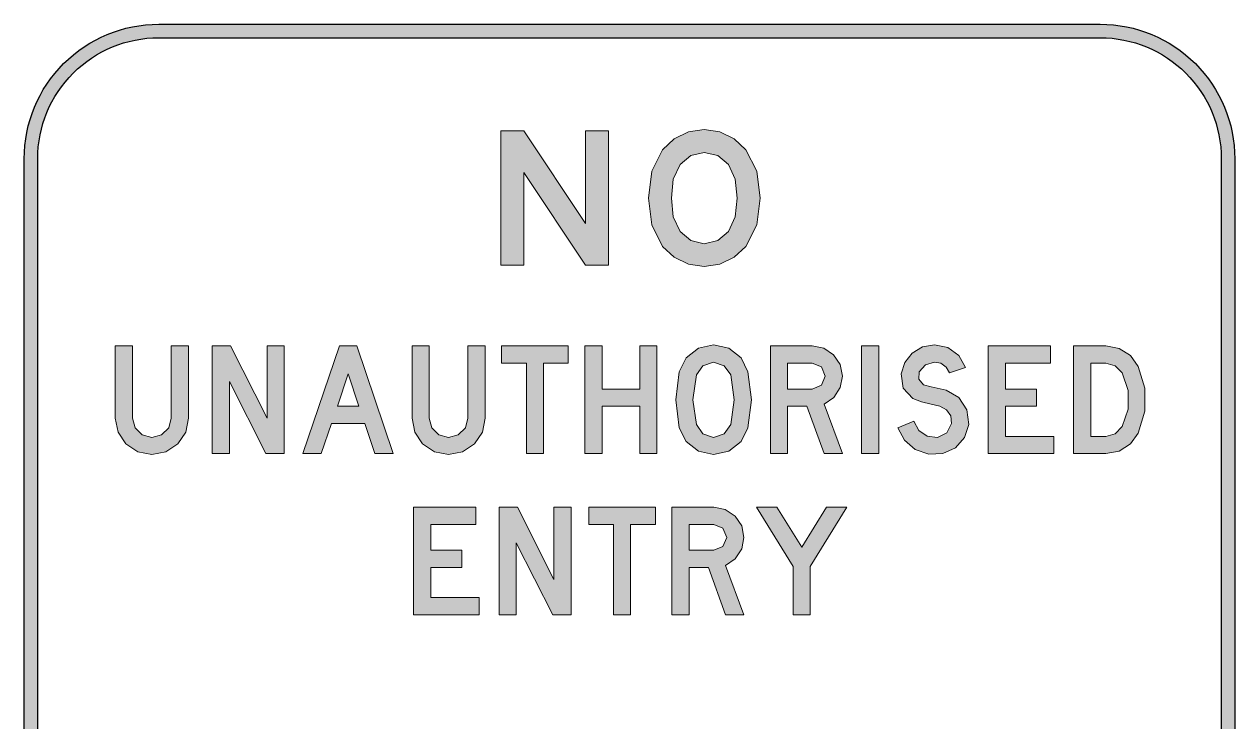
# Model space of a CAD drawing. Extents: x 148 to 238, y 143 to 253.
# Drawn here: x 147.8 to 237.8, y 200.7 to 252.6 of the extents above; entities that cross this region are included whole.
import ezdxf

# ---------------------------------------------------------------- set-up
doc = ezdxf.new("R2010")
doc.units = 0
doc.header["$LTSCALE"] = 10
doc.layers.add('L25', color=1, linetype='CONTINUOUS')

msp = doc.modelspace()

# ---------------------------------------------------------------- hatches: boundary and pattern name
at = {"layer": 'L25'}
h = msp.add_hatch(color=256, dxfattribs=at)
edge = h.paths.add_edge_path(flags=16)
edge.add_line((148.825, 172.581), (148.825, 242.581))
edge.add_arc((157.825, 242.581), 9, 90, 180, ccw=False)
edge.add_line((157.825, 251.581), (227.825, 251.581))
edge.add_arc((227.825, 242.581), 9, 0, 90, ccw=False)
edge.add_line((236.825, 242.581), (236.825, 172.581))
edge.add_arc((227.825, 172.581), 9, -90, 0, ccw=False)
edge.add_line((227.825, 163.581), (157.825, 163.581))
edge.add_arc((157.825, 172.581), 9, 180, 270, ccw=False)
edge = h.paths.add_edge_path()
edge.add_line((147.825, 172.581), (147.825, 242.581))
edge.add_arc((157.825, 242.581), 10, 90, 180, ccw=False)
edge.add_line((157.825, 252.581), (227.825, 252.581))
edge.add_arc((227.825, 242.581), 10, 0, 90, ccw=False)
edge.add_line((237.825, 242.581), (237.825, 172.581))
edge.add_arc((227.825, 172.581), 10, -90, 0, ccw=False)
edge.add_line((227.825, 162.581), (157.825, 162.581))
edge.add_arc((157.825, 172.581), 10, 180, 270, ccw=False)
h = msp.add_hatch(color=256, dxfattribs=at)
h.paths.add_polyline_path([(196.582, 242.152), (196.083, 241.053), (195.942, 239.656), (196.083, 238.254), (196.582, 237.155), (197.374, 236.489), (198.382, 236.252), (199.386, 236.489), (200.182, 237.155), (200.681, 238.254), (200.823, 239.656), (200.681, 241.053), (200.182, 242.152), (199.386, 242.817), (198.382, 243.054), (197.374, 242.817)], flags=16)
h.paths.add_polyline_path([(195.281, 243.251), (194.484, 241.653), (194.232, 239.656), (194.484, 237.654), (195.281, 236.056), (196.148, 235.254), (197.212, 234.74), (198.382, 234.563), (199.547, 234.74), (200.616, 235.254), (201.478, 236.056), (202.28, 237.654), (202.532, 239.656), (202.28, 241.653), (201.478, 243.251), (200.616, 244.058), (199.552, 244.577), (198.382, 244.754), (197.212, 244.577), (196.148, 244.058)])
h.paths.add_polyline_path([(183.26, 244.653), (184.96, 244.653), (189.558, 237.755), (189.558, 244.653), (191.257, 244.653), (191.257, 234.654), (189.558, 234.654), (184.96, 241.552), (184.96, 234.654), (183.26, 234.654)])
h = msp.add_hatch(color=256, dxfattribs=at)
h.paths.add_polyline_path([(228.248, 228.654), (229.221, 228.472), (230.063, 227.938), (230.648, 227.136), (231.147, 225.507), (231.147, 223.803), (230.648, 222.174), (230.063, 221.373), (229.221, 220.838), (228.248, 220.657), (225.847, 220.657), (225.847, 228.654)])
h.paths.add_polyline_path([(228.248, 227.373), (228.943, 227.181), (229.448, 226.652), (229.891, 225.346), (229.891, 223.964), (229.448, 222.653), (228.943, 222.129), (228.248, 221.932), (227.128, 221.932), (227.128, 227.373)], flags=16)
h.paths.add_polyline_path([(215.889, 224.176), (216.388, 223.914), (216.711, 223.455), (216.771, 222.895), (216.428, 222.199), (215.733, 221.857), (214.966, 221.937), (214.331, 222.371), (213.973, 223.057), (212.773, 222.573), (213.272, 221.64), (214.074, 220.954), (215.072, 220.606), (216.131, 220.657), (217.059, 221.08), (217.739, 221.841), (218.052, 222.815), (217.911, 223.899), (217.311, 224.816), (216.373, 225.376), (215.254, 225.613), (214.694, 225.774), (214.326, 226.183), (214.371, 226.732), (214.84, 227.242), (215.491, 227.454), (215.975, 227.373), (216.378, 227.085), (216.61, 226.652), (217.81, 227.055), (217.321, 227.953), (216.494, 228.548), (215.491, 228.734), (214.613, 228.578), (213.842, 228.124), (213.287, 227.423), (213.015, 226.576), (213.176, 225.522), (213.892, 224.736), (214.533, 224.494), (215.254, 224.332)])
h.paths.add_polyline_path([(206.414, 228.654), (207.272, 228.487), (208.003, 228.003), (208.487, 227.272), (208.653, 226.415), (208.487, 225.558), (208.013, 224.832), (207.292, 224.332), (208.653, 220.657), (207.292, 220.657), (206.016, 224.176), (204.574, 224.176), (204.574, 220.657), (203.298, 220.657), (203.298, 228.654)])
h.paths.add_polyline_path([(206.414, 227.373), (207.095, 227.096), (207.373, 226.415), (207.095, 225.734), (206.414, 225.452), (204.574, 225.452), (204.574, 227.373)], flags=16)
h.paths.add_polyline_path([(199.078, 228.734), (197.948, 228.482), (197.036, 227.771), (196.516, 226.732), (196.259, 224.655), (196.516, 222.573), (197.036, 221.539), (197.948, 220.823), (199.078, 220.576), (200.207, 220.823), (201.12, 221.539), (201.634, 222.573), (201.897, 224.655), (201.634, 226.732), (201.12, 227.771), (200.207, 228.482)])
h.paths.add_polyline_path([(199.078, 227.454), (198.281, 227.186), (197.797, 226.495), (197.54, 224.655), (197.797, 222.815), (198.281, 222.124), (199.078, 221.857), (199.875, 222.124), (200.359, 222.815), (200.616, 224.655), (200.359, 226.495), (199.875, 227.186)], flags=16)
h.paths.add_polyline_path([(182.09, 223.294), (181.889, 222.25), (181.299, 221.367), (180.416, 220.778), (179.373, 220.576), (178.329, 220.778), (177.447, 221.367), (176.857, 222.25), (176.655, 223.294), (176.655, 228.654), (177.936, 228.654), (177.936, 223.294), (178.122, 222.573), (178.652, 222.043), (179.373, 221.857), (180.094, 222.043), (180.623, 222.573), (180.81, 223.294), (180.81, 228.654), (182.09, 228.654)])
h.paths.add_polyline_path([(157.313, 220.576), (156.269, 220.778), (155.387, 221.367), (154.797, 222.25), (154.595, 223.294), (154.595, 228.654), (155.871, 228.654), (155.871, 223.294), (156.062, 222.573), (156.592, 222.043), (157.313, 221.857), (158.034, 222.043), (158.563, 222.573), (158.75, 223.294), (158.75, 228.654), (160.03, 228.654), (160.03, 223.294), (159.829, 222.25), (159.239, 221.367), (158.356, 220.778)])
h.paths.add_polyline_path([(189.503, 228.654), (190.783, 228.654), (190.783, 225.452), (193.582, 225.452), (193.582, 228.654), (194.858, 228.654), (194.858, 220.657), (193.582, 220.657), (193.582, 224.176), (190.783, 224.176), (190.783, 220.657), (189.503, 220.657)])
h.paths.add_polyline_path([(183.316, 228.654), (183.316, 227.373), (185.156, 227.373), (185.156, 220.657), (186.437, 220.657), (186.437, 227.373), (188.277, 227.373), (188.277, 228.654)])
h.paths.add_polyline_path([(172.702, 224.176), (171.103, 224.176), (171.905, 226.576)], flags=16)
h.paths.add_polyline_path([(168.547, 220.657), (171.265, 228.654), (172.545, 228.654), (175.263, 220.657), (173.902, 220.657), (173.145, 222.895), (170.665, 222.895), (169.903, 220.657)])
h.paths.add_polyline_path([(161.795, 228.654), (163.157, 228.654), (165.874, 223.294), (165.874, 228.654), (167.155, 228.654), (167.155, 220.657), (165.794, 220.657), (163.076, 226.016), (163.076, 220.657), (161.795, 220.657)])
h.paths.add_polyline_path([(219.494, 228.654), (224.133, 228.654), (224.133, 227.373), (220.775, 227.373), (220.775, 225.452), (223.089, 225.452), (223.089, 224.176), (220.775, 224.176), (220.775, 221.932), (224.37, 221.932), (224.37, 220.657), (219.494, 220.657)])
h.paths.add_polyline_path([(210.075, 228.654), (211.351, 228.654), (211.351, 220.657), (210.075, 220.657)])
h = msp.add_hatch(color=256, dxfattribs=at)
h.paths.add_polyline_path([(199.093, 216.653), (199.95, 216.487), (200.681, 216.002), (201.165, 215.271), (201.332, 214.414), (201.165, 213.557), (200.691, 212.831), (199.97, 212.337), (201.332, 208.656), (199.97, 208.656), (198.695, 212.175), (197.253, 212.175), (197.253, 208.656), (195.977, 208.656), (195.977, 216.653)])
h.paths.add_polyline_path([(199.093, 215.372), (199.774, 215.095), (200.051, 214.414), (199.774, 213.733), (199.093, 213.456), (197.253, 213.456), (197.253, 215.372)], flags=16)
h.paths.add_polyline_path([(202.27, 216.653), (203.787, 216.653), (205.628, 213.693), (207.468, 216.653), (208.986, 216.653), (206.268, 212.256), (206.268, 208.656), (204.988, 208.656), (204.988, 212.256)])
h.paths.add_polyline_path([(189.79, 216.653), (189.79, 215.372), (191.63, 215.372), (191.63, 208.656), (192.911, 208.656), (192.911, 215.372), (194.747, 215.372), (194.747, 216.653)])
h.paths.add_polyline_path([(183.129, 216.653), (184.486, 216.653), (187.203, 211.293), (187.203, 216.653), (188.484, 216.653), (188.484, 208.656), (187.123, 208.656), (184.405, 214.016), (184.405, 208.656), (183.129, 208.656)])
h.paths.add_polyline_path([(176.771, 216.653), (181.41, 216.653), (181.41, 215.372), (178.052, 215.372), (178.052, 213.456), (180.371, 213.456), (180.371, 212.175), (178.052, 212.175), (178.052, 209.937), (181.652, 209.937), (181.652, 208.656), (176.771, 208.656)])

# ---------------------------------------------------------------- linework, layer by layer
for points in [[(147.825, 172.581), (147.825, 242.581, -0.414214), (157.825, 252.581), (227.825, 252.581, -0.414214), (237.825, 242.581), (237.825, 172.581, -0.414214), (227.825, 162.581), (157.825, 162.581, -0.414214)], [(148.825, 172.581), (148.825, 242.581, -0.414214), (157.825, 251.581), (227.825, 251.581, -0.414214), (236.825, 242.581), (236.825, 172.581, -0.414214), (227.825, 163.581), (157.825, 163.581, -0.414214)]]:
    msp.add_lwpolyline(points, format="xyb", close=True, dxfattribs=at)
at = {"layer": 'L25', "lineweight": 0}
for points in [[(183.26, 244.653), (184.96, 244.653), (189.558, 237.755), (189.558, 244.653), (191.257, 244.653), (191.257, 234.654), (189.558, 234.654), (184.96, 241.552), (184.96, 234.654), (183.26, 234.654), (183.26, 244.653), (183.26, 244.653)], [(161.795, 228.654), (163.157, 228.654), (165.874, 223.294), (165.874, 228.654), (167.155, 228.654), (167.155, 220.657), (165.794, 220.657), (163.076, 226.016), (163.076, 220.657), (161.795, 220.657), (161.795, 228.654), (161.795, 228.654)], [(168.547, 220.657), (171.265, 228.654), (172.545, 228.654), (175.263, 220.657), (173.902, 220.657), (173.145, 222.895), (170.665, 222.895), (169.903, 220.657), (168.547, 220.657), (168.547, 220.657)], [(183.316, 228.654), (183.316, 227.373), (185.156, 227.373), (185.156, 220.657), (186.437, 220.657), (186.437, 227.373), (188.277, 227.373), (188.277, 228.654), (183.316, 228.654), (183.316, 228.654)], [(189.503, 228.654), (190.783, 228.654), (190.783, 225.452), (193.582, 225.452), (193.582, 228.654), (194.858, 228.654), (194.858, 220.657), (193.582, 220.657), (193.582, 224.176), (190.783, 224.176), (190.783, 220.657), (189.503, 220.657), (189.503, 228.654), (189.503, 228.654)], [(210.075, 228.654), (211.351, 228.654), (211.351, 220.657), (210.075, 220.657), (210.075, 228.654), (210.075, 228.654)], [(219.494, 228.654), (224.133, 228.654), (224.133, 227.373), (220.775, 227.373), (220.775, 225.452), (223.089, 225.452), (223.089, 224.176), (220.775, 224.176), (220.775, 221.932), (224.37, 221.932), (224.37, 220.657), (219.494, 220.657), (219.494, 228.654), (219.494, 228.654)], [(172.702, 224.176), (171.103, 224.176), (171.905, 226.576), (172.702, 224.176), (172.702, 224.176)], [(176.771, 216.653), (181.41, 216.653), (181.41, 215.372), (178.052, 215.372), (178.052, 213.456), (180.371, 213.456), (180.371, 212.175), (178.052, 212.175), (178.052, 209.937), (181.652, 209.937), (181.652, 208.656), (176.771, 208.656), (176.771, 216.653), (176.771, 216.653)], [(183.129, 216.653), (184.486, 216.653), (187.203, 211.293), (187.203, 216.653), (188.484, 216.653), (188.484, 208.656), (187.123, 208.656), (184.405, 214.016), (184.405, 208.656), (183.129, 208.656), (183.129, 216.653), (183.129, 216.653)], [(189.79, 216.653), (189.79, 215.372), (191.63, 215.372), (191.63, 208.656), (192.911, 208.656), (192.911, 215.372), (194.747, 215.372), (194.747, 216.653), (189.79, 216.653), (189.79, 216.653)], [(202.27, 216.653), (203.787, 216.653), (205.628, 213.693), (207.468, 216.653), (208.986, 216.653), (206.268, 212.256), (206.268, 208.656), (204.988, 208.656), (204.988, 212.256), (202.27, 216.653), (202.27, 216.653)]]:
    msp.add_lwpolyline(points, dxfattribs=at)
for points in [[(195.281, 243.251), (194.484, 241.653), (194.232, 239.656), (194.484, 237.654), (195.281, 236.056), (196.148, 235.254), (197.212, 234.74), (198.382, 234.563), (199.547, 234.74), (200.616, 235.254), (201.478, 236.056), (202.28, 237.654), (202.532, 239.656), (202.28, 241.653), (201.478, 243.251), (200.616, 244.058), (199.552, 244.577), (198.382, 244.754), (197.212, 244.577), (196.148, 244.058)], [(196.582, 242.152), (196.083, 241.053), (195.942, 239.656), (196.083, 238.254), (196.582, 237.155), (197.374, 236.489), (198.382, 236.252), (199.386, 236.489), (200.182, 237.155), (200.681, 238.254), (200.823, 239.656), (200.681, 241.053), (200.182, 242.152), (199.386, 242.817), (198.382, 243.054), (197.374, 242.817)], [(157.313, 220.576), (156.269, 220.778), (155.387, 221.367), (154.797, 222.25), (154.595, 223.294), (154.595, 228.654), (155.871, 228.654), (155.871, 223.294), (156.062, 222.573), (156.592, 222.043), (157.313, 221.857), (158.034, 222.043), (158.563, 222.573), (158.75, 223.294), (158.75, 228.654), (160.03, 228.654), (160.03, 223.294), (159.829, 222.25), (159.239, 221.367), (158.356, 220.778)], [(182.09, 223.294), (181.889, 222.25), (181.299, 221.367), (180.416, 220.778), (179.373, 220.576), (178.329, 220.778), (177.447, 221.367), (176.857, 222.25), (176.655, 223.294), (176.655, 228.654), (177.936, 228.654), (177.936, 223.294), (178.122, 222.573), (178.652, 222.043), (179.373, 221.857), (180.094, 222.043), (180.623, 222.573), (180.81, 223.294), (180.81, 228.654), (182.09, 228.654)], [(199.078, 228.734), (197.948, 228.482), (197.036, 227.771), (196.516, 226.732), (196.259, 224.655), (196.516, 222.573), (197.036, 221.539), (197.948, 220.823), (199.078, 220.576), (200.207, 220.823), (201.12, 221.539), (201.634, 222.573), (201.897, 224.655), (201.634, 226.732), (201.12, 227.771), (200.207, 228.482)], [(206.414, 228.654), (207.272, 228.487), (208.003, 228.003), (208.487, 227.272), (208.653, 226.415), (208.487, 225.558), (208.013, 224.832), (207.292, 224.332), (208.653, 220.657), (207.292, 220.657), (206.016, 224.176), (204.574, 224.176), (204.574, 220.657), (203.298, 220.657), (203.298, 228.654)], [(215.889, 224.176), (216.388, 223.914), (216.711, 223.455), (216.771, 222.895), (216.428, 222.199), (215.733, 221.857), (214.966, 221.937), (214.331, 222.371), (213.973, 223.057), (212.773, 222.573), (213.272, 221.64), (214.074, 220.954), (215.072, 220.606), (216.131, 220.657), (217.059, 221.08), (217.739, 221.841), (218.052, 222.815), (217.911, 223.899), (217.311, 224.816), (216.373, 225.376), (215.254, 225.613), (214.694, 225.774), (214.326, 226.183), (214.371, 226.732), (214.84, 227.242), (215.491, 227.454), (215.975, 227.373), (216.378, 227.085), (216.61, 226.652), (217.81, 227.055), (217.321, 227.953), (216.494, 228.548), (215.491, 228.734), (214.613, 228.578), (213.842, 228.124), (213.287, 227.423), (213.015, 226.576), (213.176, 225.522), (213.892, 224.736), (214.533, 224.494), (215.254, 224.332)], [(228.248, 228.654), (229.221, 228.472), (230.063, 227.938), (230.648, 227.136), (231.147, 225.507), (231.147, 223.803), (230.648, 222.174), (230.063, 221.373), (229.221, 220.838), (228.248, 220.657), (225.847, 220.657), (225.847, 228.654)], [(199.078, 227.454), (198.281, 227.186), (197.797, 226.495), (197.54, 224.655), (197.797, 222.815), (198.281, 222.124), (199.078, 221.857), (199.875, 222.124), (200.359, 222.815), (200.616, 224.655), (200.359, 226.495), (199.875, 227.186)], [(206.414, 227.373), (207.095, 227.096), (207.373, 226.415), (207.095, 225.734), (206.414, 225.452), (204.574, 225.452), (204.574, 227.373)], [(228.248, 227.373), (228.943, 227.181), (229.448, 226.652), (229.891, 225.346), (229.891, 223.964), (229.448, 222.653), (228.943, 222.129), (228.248, 221.932), (227.128, 221.932), (227.128, 227.373)], [(199.093, 216.653), (199.95, 216.487), (200.681, 216.002), (201.165, 215.271), (201.332, 214.414), (201.165, 213.557), (200.691, 212.831), (199.97, 212.337), (201.332, 208.656), (199.97, 208.656), (198.695, 212.175), (197.253, 212.175), (197.253, 208.656), (195.977, 208.656), (195.977, 216.653)], [(199.093, 215.372), (199.774, 215.095), (200.051, 214.414), (199.774, 213.733), (199.093, 213.456), (197.253, 213.456), (197.253, 215.372)]]:
    msp.add_lwpolyline(points, close=True, dxfattribs=at)

doc.saveas('drawing.dxf')
